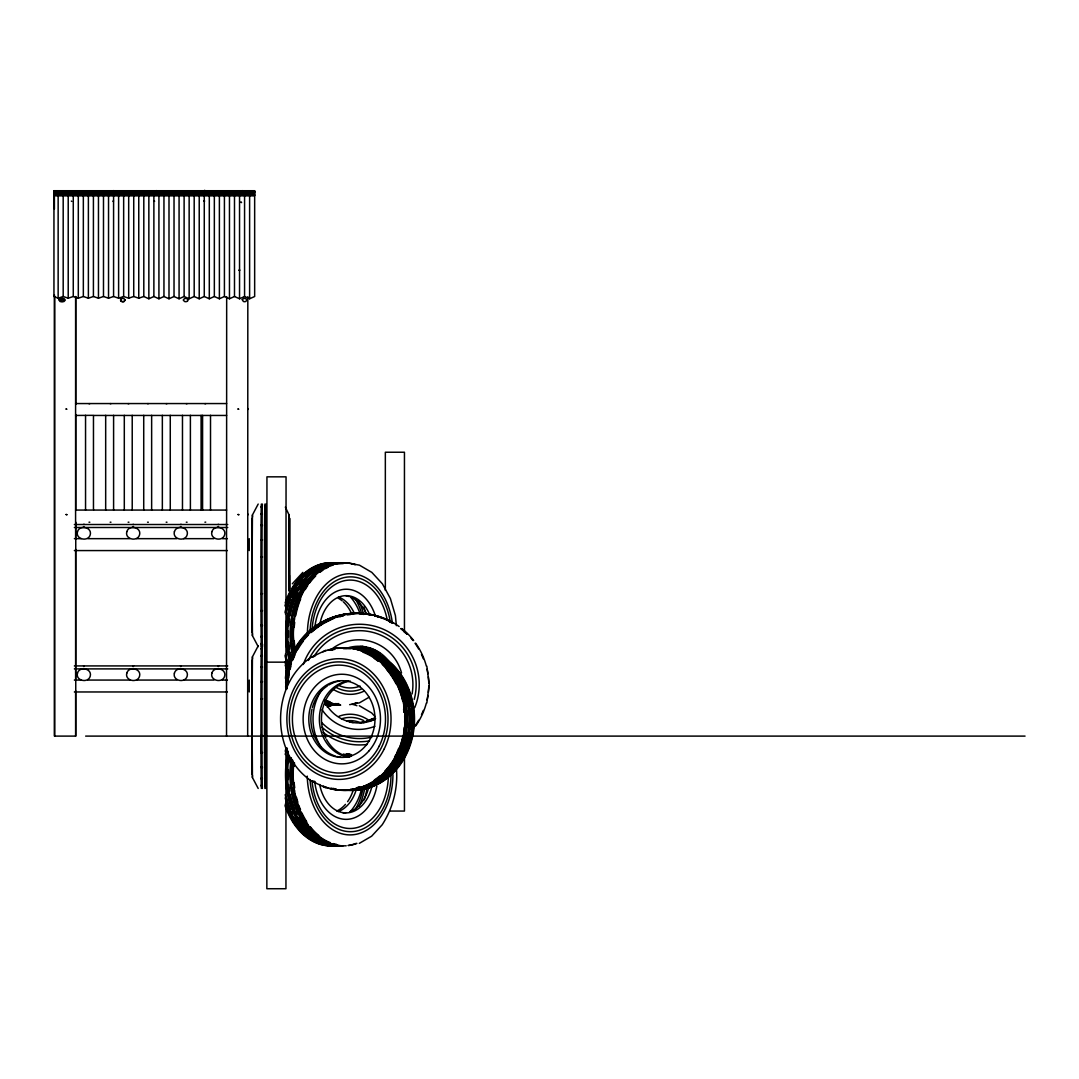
<?xml version="1.0" encoding="UTF-8"?>
<svg xmlns="http://www.w3.org/2000/svg" width="1079" height="1079" viewBox="0 0 1079 1079"><rect width="100%" height="100%" fill="white"/><g stroke="black" fill="none" stroke-linecap="round" stroke-linejoin="round"><path stroke-width="1.5" d="M260.929 698.72L260.97 752.805M260.929 556.885L260.929 593.787M261.981 698.72L261.981 735.622M261.981 556.885L261.981 593.787M264.49 698.72L264.49 735.622M264.49 556.885L264.49 593.787M265.542 556.885L265.542 593.787M265.542 698.72L265.542 735.622M288.754 559.718L288.754 590.955M289.266 575.336L289.604 518.19L289.927 588.473M289.415 589.296L289.428 575.336M260.929 557.115L260.97 539.689M260.929 698.949L260.97 681.523M261.981 557.115L262.022 539.689M261.981 698.949L262.022 681.523M264.49 557.115L264.53 539.689M264.49 698.949L264.53 681.523M265.542 557.115L265.582 539.689M265.542 698.949L265.582 681.523M288.794 561.377L288.794 545.165M260.97 540.134L261.037 524.933M260.97 681.968L261.037 666.768M262.022 540.134L262.089 524.933M262.022 681.968L262.089 666.768M264.53 540.134L264.598 524.933M264.53 681.968L264.598 666.768M265.582 540.134L265.65 524.933M265.582 681.968L265.65 666.768M288.821 548.361L288.848 532.662M261.037 525.554L261.131 513.604M261.037 667.388L261.131 655.439M262.089 525.554L262.17 513.604M262.089 667.388L262.17 655.439M264.598 525.554L264.679 513.604M265.65 525.554L265.731 513.604M264.598 667.388L264.679 655.439M265.65 667.388L265.731 655.439M288.875 537.194L288.929 523.072M261.131 514.373L261.226 506.483M262.17 514.373L262.278 506.483M261.131 656.207L261.226 648.317M262.17 656.207L262.278 648.317M264.692 514.373L264.787 506.483M265.731 514.373L265.947 504.055M264.692 656.207L264.787 648.317M265.731 656.207L265.839 648.317M288.943 528.629L289.105 514.993L285.342 507.13M251.92 518.19L251.92 632.469M258.191 504.055L252.419 514.993L252.054 575.336L252.419 635.666L258.191 646.618M252.419 635.666L252.499 633.616M251.92 660.038L251.92 774.304M258.191 645.889L252.419 656.828L252.054 717.171L252.419 777.514L258.191 788.452M261.226 507.332L261.334 504.055M262.278 507.332L262.386 504.055M252.419 777.514L252.499 775.45M264.787 507.332L264.894 504.055M265.839 507.332L265.947 504.932M261.226 649.167L261.442 644.176M262.278 649.167L262.494 644.176M264.787 649.167L264.894 645.889M265.839 649.167L265.947 645.889M289.024 523.234L289.105 521.4L289.28 590.119M426.839 703.036L429.24 684.599L426.839 666.161M71.335 201.099L71.78 201.395M113.43 200.91L113.12 201.517L113.43 200.869M154.513 201.22L153.704 201.301L154.513 201.247M240.9 202.218L241.588 202.542L240.9 202.245M120.808 299.234L120.808 300.866M120.565 299.625L120.565 300.475M125.177 300.475L124.058 298.64A2.522 1.821 0 0 0 121.657 298.64L120.767 299.234M239.106 270.155L239.916 270.155L239.12 270.209M187.382 301.203L188.124 300.056L186.883 298.64A2.522 1.821 0 0 0 184.469 298.64L183.268 300.056L184.509 301.459A2.522 1.821 0 0 0 186.883 301.459L187.422 301.203M292.315 583.793L302.862 572.383M204.538 201.072L203.85 200.748L204.538 201.045M310.9 657.421C270.478 685.34 270.478 752.764 310.9 780.683M369.112 697.223L359.469 702.834L349.65 704.654M359.294 843.373L371.648 836.185L382.195 824.774C392.689 808.508 397.962 788.857 396.492 769.543M120.767 300.866L121.698 301.459A2.522 1.821 0 0 0 124.058 301.459L125.177 299.625M310.995 657.34L325.818 650.232M148.848 298.775L153.879 296.496L158.923 298.775L163.954 296.496L168.998 298.775L174.029 296.496L179.074 298.775L184.118 296.496L189.149 298.775L194.193 296.496L199.224 298.775L204.268 296.496L209.299 298.775L214.343 296.496L219.388 298.775L224.419 296.496L229.463 298.775L234.494 296.496L239.538 298.775L244.569 296.496L249.613 298.775L254.657 296.496L254.657 190.727L53.95 190.727L53.95 296.496L58.145 298.209L63.189 296.496L68.22 298.209L73.264 296.496L78.308 298.209L83.339 296.496L88.384 298.209L93.414 296.496L98.459 298.209L103.49 296.496L108.534 298.209L113.578 296.496L118.609 298.209L123.653 296.496L128.684 298.209L133.729 296.496L138.759 298.209L143.804 296.496L148.848 298.775L148.848 196.203M346.197 845.801L343.796 845.842A71.281 50.619 -90 0 1 293.893 762.718M70.931 190.767L70.364 190.767M113.16 190.754L113.942 190.673L113.201 190.767M156.172 190.767L156.887 190.767M204.592 190.349L204.794 190.363M156.887 190.686L156.172 190.686M242.195 190.767L242.6 190.767M242.289 190.7L242.6 190.659M53.95 190.943L254.657 190.943M53.95 191.509L254.657 191.509M53.95 191.752L254.657 191.752M53.95 191.954L254.657 191.954M53.95 192.156L254.657 192.156M53.95 192.925L254.657 192.925M53.95 193.937L254.657 193.937M53.95 194.571L254.657 194.571M53.95 195.393L254.657 195.393M53.95 195.717L254.657 195.717M75.584 403.559L226.603 403.559M89.017 403.748L89.813 403.667M110.166 403.667L110.962 403.667M128.131 403.748L128.927 403.667M147.553 403.667L148.336 403.667M166.179 403.748L166.975 403.667M186.303 403.748L187.085 403.667M204.929 403.748L205.725 403.667M75.584 415.455L93.468 415.334L93.468 510.07L75.584 510.07M94.048 415.455L226.603 415.455M94.048 510.07L226.603 510.07M89.017 522.209L89.813 522.209M110.166 522.209L110.962 522.209M128.131 522.209L128.927 522.209M147.553 522.209L148.336 522.209M166.179 522.209L166.975 522.209M186.303 522.209L187.085 522.209M204.929 522.209L205.725 522.128M83.555 524.394L84.337 524.394M132.879 524.461L133.661 524.461M180.49 524.461L181.272 524.394M217.971 524.461L218.754 524.461M74.37 524.515L227.75 524.515M83.447 527.118L84.243 527.118M132.771 527.051L133.567 527.051M180.382 527.118L181.178 527.118M217.864 527.051L218.659 527.051M74.37 527.496L227.75 527.496M74.37 538.664L81.1 538.664M87.831 538.664L129.858 538.664M136.574 538.664L176.929 538.664M183.659 538.664L213.912 538.664M222.328 538.664L227.372 538.664M74.37 550.573L227.372 550.573M266.85 662.155L285.948 662.155M83.555 665.851L84.337 665.851M132.879 665.851L133.661 665.851M180.49 665.851L181.272 665.851M217.971 665.851L218.754 665.851M74.37 665.918L227.75 665.918M83.447 668.508L84.243 668.575M132.771 668.508L133.567 668.508M180.382 668.508L181.178 668.575M217.864 668.575L218.659 668.508M74.37 668.899L227.75 668.899M74.37 680.067L81.1 680.067M87.831 680.067L129.858 680.067M136.574 680.067L176.929 680.067M183.659 680.067L213.912 680.067M222.328 680.067L227.372 680.067M74.37 691.963L227.372 691.963M85.646 736.107L1025.05 736.107M389.843 811.057L404.45 811.057L404.45 757.161M346.372 562.752L359.469 565.18L371.823 572.383L382.371 583.793L390.382 598.494L395.413 615.623L396.357 625.658M310.995 780.751L325.818 787.872M359.294 705.733L371.648 712.936L374.791 716.321M289.105 514.993L289.266 521.575M265.839 643.327L265.947 646.618M264.787 643.327L264.894 646.618M262.278 643.327L262.386 646.618M261.226 643.327L261.334 646.618M265.839 785.161L265.947 787.562M265.947 788.452L265.731 778.134M264.787 785.161L264.894 788.452M252.419 514.993L252.499 517.043M262.278 785.161L262.386 788.452M261.226 785.161L261.334 788.452M252.419 656.828L252.499 658.891M265.731 636.3L265.839 644.176M264.692 636.3L264.787 644.176M264.692 778.134L264.787 786.025M262.17 636.3L262.278 644.176M261.131 636.3L261.226 644.176M262.17 778.134L262.278 786.025M261.131 778.134L261.226 786.025M265.65 625.105L265.731 637.069M264.598 625.105L264.679 637.069M265.65 766.953L265.731 778.903M264.598 766.953L264.679 778.903M262.089 625.105L262.17 637.069M261.037 625.105L261.131 637.069M262.089 766.953L262.17 778.903M261.037 766.953L261.131 778.903M265.582 610.525L265.65 625.739M265.582 752.373L265.65 767.574M264.53 610.525L264.598 625.739M264.53 752.373L264.598 767.574M262.022 610.525L262.089 625.739M262.022 752.373L262.089 767.574M260.97 610.525L261.037 625.739M261.037 767.574L260.929 735.392M265.542 593.558L265.582 610.97M265.542 735.392L265.582 752.805M264.49 593.558L264.53 610.97M264.49 735.392L264.53 752.805M261.981 593.558L262.022 610.97M261.981 735.392L262.022 752.805M260.929 593.558L260.97 610.97M404.45 632.496L404.45 452.236L385.338 452.236L385.338 590.375M285.948 689.009L286.056 476.837L266.945 476.837L266.85 888.732L285.948 888.732L285.948 747.747M249.613 196.203L249.613 298.775M249.222 538.664L249.222 550.573M249.222 680.067L249.222 691.963M247.873 408.563L247.873 409.467M247.873 514.009L247.873 514.912M247.819 296.712L247.671 736.107M244.569 195.555L244.569 296.496M239.538 196.203L239.538 298.775M234.494 195.555L234.494 296.496M229.463 196.203L229.463 298.775M226.671 296.712L226.603 521.966M226.536 522.303L226.536 736.107M224.419 195.555L224.419 296.496M219.388 196.203L219.388 298.775M214.343 195.555L214.343 296.496M210.513 415.334L210.513 510.07M209.299 196.203L209.299 298.775M204.268 195.555L204.268 296.496M202.582 415.334L202.582 510.07M201.099 415.334L201.099 510.07M199.224 196.203L199.224 298.775M194.193 195.555L194.193 296.496M190.39 415.334L190.39 510.07M189.149 196.203L189.149 298.775M184.118 195.555L184.118 296.496M182.472 415.334L182.472 510.07M179.074 196.203L179.074 298.775M174.029 195.555L174.029 296.496M170.266 415.334L170.266 510.07M168.998 196.203L168.998 298.775M163.954 195.555L163.954 296.496M162.349 415.334L162.349 510.07M158.923 196.203L158.923 298.775M153.879 195.555L153.879 296.496M151.64 415.334L151.64 510.07M143.804 195.555L143.804 296.496M143.723 415.334L143.723 510.07M138.759 195.191L138.759 298.209M133.729 195.555L133.729 296.496M132.218 415.334L132.218 510.07M128.684 195.191L128.684 298.209M124.301 415.334L124.301 510.07M123.653 195.555L123.653 296.496M118.609 195.191L118.609 298.209M113.578 195.555L113.578 296.496M113.592 415.334L113.592 510.07M108.534 195.191L108.534 298.209M105.675 415.334L105.675 510.07M103.49 195.555L103.49 296.496M98.459 195.191L98.459 298.209M93.414 195.555L93.414 296.496M88.384 195.191L88.384 298.209M85.551 415.334L85.551 510.07M83.339 195.555L83.339 296.496M78.308 195.191L78.308 298.209M75.759 296.604L75.759 404.382M75.759 414.484L75.759 510.461M75.759 522.249L75.759 736.107L54.463 736.107L54.463 294.891M75.611 296.563L75.584 521.966M75.611 522.236L75.611 539.082M75.611 549.184L75.611 680.539M75.611 690.641L75.611 736.107M73.264 195.555L73.264 296.496M68.22 195.191L68.22 298.209M63.189 195.555L63.189 296.496M58.145 195.191L58.145 298.209M54.611 296.604L54.611 736.107M54.395 197.12L54.395 209.016M124.098 301.459A2.522 1.821 0 0 1 121.698 301.459M330.525 845.842A71.281 50.619 -90 0 1 285.018 805.716M331.266 845.842A71.281 50.619 -90 0 1 285.234 804.179M336.135 845.842A71.281 50.619 -90 0 1 288.295 751.267M326.249 704.654A71.281 50.619 -90 0 1 331.186 703.616M333.775 845.842A71.281 50.619 -90 0 1 285.207 794.63M285.207 754.491A71.281 50.619 -90 0 1 286.785 748.071M325.521 704.236A71.281 50.619 -90 0 1 328.825 703.616M333.033 845.842A71.281 50.619 -90 0 1 285.207 797.853M285.207 751.267A71.281 50.619 -90 0 1 286.043 748.071M315.958 840.716A70.391 49.985 -90 0 1 308.041 835.524M306.935 834.593A70.391 49.985 -90 0 1 285.8 797.57M285.8 751.55A70.391 49.985 -90 0 1 286.636 748.394M306.557 833.608A70.391 49.985 -90 0 1 299.355 825.61M298.424 824.329A70.391 49.985 -90 0 1 294.122 817.41M292.571 814.416A70.391 49.985 -90 0 1 291.155 811.327M290.48 809.763A70.391 49.985 -90 0 1 286.528 797.57M286.528 751.55A70.391 49.985 -90 0 1 287.365 748.394M338.995 716.281A60.343 42.85 -90 0 1 367.777 719.599M392.931 774.56A60.343 42.85 -90 0 1 350.635 834.89A60.343 42.85 -90 0 1 307.259 776.125M341.396 718.857A57.133 40.57 -90 0 1 363.825 720.624M391.003 774.56A57.133 40.57 -90 0 1 352.199 831.639A57.133 40.57 -90 0 1 310.024 779.524M340.559 845.842A71.281 50.619 -90 0 1 291.37 757.741M327.463 705.706A71.281 50.619 -90 0 1 335.609 703.616M327.625 842.551A70.391 49.985 -90 0 1 315.567 835.524M313.342 833.608A70.391 49.985 -90 0 1 291.478 787.899M291.087 784.581A70.391 49.985 -90 0 1 291.721 759.576M329.189 706.003A70.391 49.985 -90 0 1 332.413 705.1M388.319 777.676A53.937 38.291 -90 0 1 351.201 828.47A53.937 38.291 -90 0 1 312.047 780.818M346.75 720.826A53.937 38.291 -90 0 1 359.995 722.458M318.332 842.551A70.391 49.985 -90 0 1 315.554 841.391M306.274 835.524A70.391 49.985 -90 0 1 304.062 833.608M298.802 828.079A70.391 49.985 -90 0 1 296.86 825.61M295.012 823.021A70.391 49.985 -90 0 1 290.062 814.416M356.164 843.414A71.281 50.619 -90 0 1 348.018 845.491M343.068 845.842A71.281 50.619 -90 0 1 293.367 761.046M327.153 706.893A71.281 50.619 -90 0 1 338.118 703.616M352.051 704.236A71.281 50.619 -90 0 1 356.906 705.706M356.906 843.414A71.281 50.619 -90 0 1 348.746 845.491M327.895 706.893A71.281 50.619 -90 0 1 338.846 703.616M317.59 842.551A70.391 49.985 -90 0 1 313.45 840.716M310.725 839.192A70.391 49.985 -90 0 1 308.081 837.452M305.532 835.524A70.391 49.985 -90 0 1 303.32 833.608M299.072 829.265A70.391 49.985 -90 0 1 286.11 806.836M338.199 845.842A71.281 50.619 -90 0 1 289.307 756.109M326.694 705.14A71.281 50.619 -90 0 1 333.249 703.616M328.353 842.551A70.391 49.985 -90 0 1 325.588 841.391M322.85 839.988A70.391 49.985 -90 0 1 320.166 838.356M312.991 832.583A70.391 49.985 -90 0 1 306.881 825.61M305.95 824.329A70.391 49.985 -90 0 1 304.157 821.672M300.097 814.416A70.391 49.985 -90 0 1 298.667 811.327M298.006 809.763A70.391 49.985 -90 0 1 293.326 794.373M293.016 792.782A70.391 49.985 -90 0 1 292.22 787.899M291.532 781.236A70.391 49.985 -90 0 1 291.532 767.884M292.004 762.866A70.391 49.985 -90 0 1 292.449 759.576M341.288 845.842A71.281 50.619 -90 0 1 291.843 759.387M328.191 705.706A71.281 50.619 -90 0 1 336.338 703.616M336.54 844.358A70.391 49.985 -90 0 1 333.303 843.603M330.12 842.551A70.391 49.985 -90 0 1 309.606 826.865M307.717 824.329A70.391 49.985 -90 0 1 295.106 794.373M294.486 791.163A70.391 49.985 -90 0 1 293.205 769.556M293.434 766.211A70.391 49.985 -90 0 1 293.771 762.866M366.739 790.057A59.884 42.526 -90 0 1 364.203 799.876M371.581 787.67A38.345 27.231 -90 0 1 344.808 812.865A38.345 27.231 -90 0 1 319.694 784.487M376.841 786.146A44.792 31.804 -90 0 1 344.336 819.285A44.792 31.804 -90 0 1 314.663 781.236M353.494 789.235A38.345 27.231 -90 0 1 347.6 801.67M345.482 804.354A38.345 27.231 -90 0 1 336.756 811.03M361.667 788.344A46.829 33.247 -90 0 1 349.636 812.244M364.554 789.342A57.133 40.57 -90 0 1 359.105 806.283M362.976 788.641A54.395 38.615 -90 0 1 355.517 809.075M356.394 789.235A38.345 27.231 -90 0 1 338.293 811.597M336.135 844.951A70.391 49.985 -90 0 1 327.989 844.007M323.201 842.551A70.391 49.985 -90 0 1 287.85 756.339M325.265 842.551A70.391 49.985 -90 0 1 318.399 839.192M312.087 834.593A70.391 49.985 -90 0 1 303.779 825.61M302.848 824.329A70.391 49.985 -90 0 1 298.546 817.41M296.995 814.416A70.391 49.985 -90 0 1 295.579 811.327M294.904 809.763A70.391 49.985 -90 0 1 290.238 794.373M289.631 791.163A70.391 49.985 -90 0 1 288.727 784.581M288.336 779.564A70.391 49.985 -90 0 1 288.336 769.556M288.902 762.866A70.391 49.985 -90 0 1 289.631 757.944M368.681 787.67A38.345 27.231 -90 0 1 350.135 811.597M345.927 812.689A38.345 27.231 -90 0 1 343.095 812.905M318.804 835.524A70.391 49.985 -90 0 1 310.347 826.865M306.665 821.672A70.391 49.985 -90 0 1 301.877 812.878M300.515 809.763A70.391 49.985 -90 0 1 298.843 805.339M297.858 802.277A70.391 49.985 -90 0 1 296.563 797.57M294.715 787.899A70.391 49.985 -90 0 1 294.176 782.909M294.176 766.211A70.391 49.985 -90 0 1 294.513 762.866M329.068 705.248A71.281 50.619 -90 0 1 325.75 704.951M286.879 669.654A71.281 50.619 -90 0 1 285.18 665.177M285.18 602.851A71.281 50.619 -90 0 1 335.663 563.076M329.796 705.248A71.281 50.619 -90 0 1 326.492 704.951M287.607 669.654A71.281 50.619 -90 0 1 284.923 662.074M284.923 605.939A71.281 50.619 -90 0 1 336.392 563.076M334.665 705.248A71.281 50.619 -90 0 1 324.806 703.427M289.32 660.496A71.281 50.619 -90 0 1 341.261 563.076M332.305 705.248A71.281 50.619 -90 0 1 325.696 704.331M288.43 665.177A71.281 50.619 -90 0 1 285.382 654.076M285.382 613.938A71.281 50.619 -90 0 1 338.9 563.076M329.918 705.14A71.281 50.619 -90 0 1 324.954 704.331M287.688 665.177A71.281 50.619 -90 0 1 285.004 655.695M285.004 612.319A71.281 50.619 -90 0 1 338.159 563.076M288.255 664.785A70.391 49.985 -90 0 1 285.975 657.017M285.975 610.997A70.391 49.985 -90 0 1 301.756 579.302M304.912 575.984A70.391 49.985 -90 0 1 310.765 571.115M313.409 569.375A70.391 49.985 -90 0 1 316.12 567.851M320.274 566.016A70.391 49.985 -90 0 1 323.444 564.964M286.704 610.997A70.391 49.985 -90 0 1 290.656 598.805M291.33 597.24A70.391 49.985 -90 0 1 295.943 588.271M298.6 584.238A70.391 49.985 -90 0 1 301.473 580.489M310.212 572.059A70.391 49.985 -90 0 1 319.627 566.569M287.419 669.209A70.391 49.985 -90 0 1 285.746 664.785M286.286 601.731A70.391 49.985 -90 0 1 295.363 584.238M298.236 580.489A70.391 49.985 -90 0 1 320.935 564.964M307.434 632.442A60.343 42.85 -90 0 1 346.885 573.853A60.343 42.85 -90 0 1 392.378 623.001A71.281 70.513 -90 0 0 375.344 615.745M364.014 691.153A60.343 42.85 -90 0 1 333.856 689.751M310.105 630.702A57.133 40.57 -90 0 1 347.654 577.022A57.133 40.57 -90 0 1 390.342 622.435M361.114 689.198A57.133 40.57 -90 0 1 335.798 687.202M338.267 598.211A38.345 27.231 -90 0 1 342.137 600.801M343.338 601.839A38.345 27.231 -90 0 1 351.484 613.411M338.469 596.97A38.345 27.231 90 0 1 354.384 613.411M287.58 667.753A70.391 49.985 -90 0 1 286.488 664.785M288.16 598.805A70.391 49.985 -90 0 1 289.509 595.689M294.311 586.895A70.391 49.985 -90 0 1 296.091 584.238M318.507 566.016A70.391 49.985 -90 0 1 321.677 564.964M339.089 705.248A71.281 50.619 -90 0 1 324.819 701.674M291.843 652.458A71.281 50.619 -90 0 1 345.685 563.076M327.8 702.011A70.391 49.985 -90 0 1 325.022 700.837M292.449 652.229A70.391 49.985 -90 0 1 308.257 580.489M312.424 575.984A70.391 49.985 -90 0 1 318.292 571.115M320.935 569.375A70.391 49.985 -90 0 1 323.646 567.851M327.8 566.016A70.391 49.985 -90 0 1 330.97 564.964M312.101 629.327A53.937 38.291 -90 0 1 346.912 580.286A53.937 38.291 -90 0 1 387.253 620.047M360.17 686.109A53.937 38.291 -90 0 1 337.619 684.922M331.415 704.061A70.391 49.985 -90 0 1 328.151 703.468M289.9 660.173A70.391 49.985 -90 0 1 336.311 563.616M290.75 655.425A70.391 49.985 -90 0 1 290.089 652.229M289.536 648.992A70.391 49.985 -90 0 1 288.74 642.356M288.444 637.338A70.391 49.985 -90 0 1 288.444 630.675M288.74 625.658A70.391 49.985 -90 0 1 289.536 619.022M290.089 615.785A70.391 49.985 -90 0 1 297.925 592.641M299.53 589.7A70.391 49.985 -90 0 1 306.908 579.302M319.923 568.579A70.391 49.985 -90 0 1 322.661 567.176M336.729 705.248A71.281 50.619 -90 0 1 325.278 702.861M290.534 657.3A71.281 50.619 -90 0 1 343.324 563.076M292.625 648.992A70.391 49.985 -90 0 1 291.991 644.028M291.546 637.338A70.391 49.985 -90 0 1 291.546 630.675M291.991 623.986A70.391 49.985 -90 0 1 292.625 619.022M293.501 614.194A70.391 49.985 -90 0 1 298.182 598.805M298.843 597.24A70.391 49.985 -90 0 1 303.469 588.271M306.126 584.238A70.391 49.985 -90 0 1 308.014 581.702M339.831 705.248A71.281 50.619 -90 0 1 325.561 701.674M292.584 652.458A71.281 50.619 -90 0 1 346.426 563.076M339.939 705.14A71.281 50.619 90 0 1 324.55 700.258M293.785 649.18A71.281 50.619 90 0 1 348.193 563.076M351.484 563.683A71.281 50.619 90 0 1 354.748 564.6M356.34 702.861A71.281 50.619 90 0 1 353.13 703.913M330.295 702.011A70.391 49.985 -90 0 1 327.53 700.837M294.392 648.992A70.391 49.985 -90 0 1 294.392 619.022M294.958 615.785A70.391 49.985 -90 0 1 314.933 575.984M319.505 572.059A70.391 49.985 -90 0 1 328.906 566.569M330.295 566.016A70.391 49.985 -90 0 1 333.478 564.964M336.715 564.209A70.391 49.985 -90 0 1 343.243 563.616M294.688 645.701A70.391 49.985 -90 0 1 294.216 640.683M294.216 627.331A70.391 49.985 -90 0 1 294.688 622.327M295.686 615.785A70.391 49.985 -90 0 1 300.69 598.805M305.128 589.7A70.391 49.985 -90 0 1 307.731 585.546M309.565 582.957A70.391 49.985 -90 0 1 315.675 575.984M320.247 572.059A70.391 49.985 -90 0 1 322.837 570.211M325.521 568.579A70.391 49.985 -90 0 1 328.272 567.176M357.068 702.861A71.281 50.619 -90 0 1 352.226 704.331M340.681 705.14A71.281 50.619 -90 0 1 325.292 700.258M294.527 649.18A71.281 50.619 -90 0 1 355.477 564.6M314.839 627.331A44.792 31.804 -90 0 1 342.137 589.606A44.792 31.804 -90 0 1 375.438 616.096M320.193 622.489A38.345 27.231 -90 0 1 343.189 595.891A38.345 27.231 -90 0 1 369.746 614.841M346.103 595.878A38.345 27.231 90 0 1 348.935 596.498M350.311 596.97A38.345 27.231 90 0 1 366.226 613.411M350.796 597.402A46.829 33.247 -90 0 1 360.022 613.681M362.18 646.132A46.829 33.247 -90 0 1 361.452 649.464M363.839 607.113A59.884 42.526 -90 0 1 365.808 613.546M358.525 600.733A57.133 40.57 -90 0 1 363.677 614.477M355.692 599.492A54.395 38.615 -90 0 1 361.735 613.938M349.043 754.68A70.391 69.636 -90 0 1 345.739 754.275M286.717 674.577A70.391 69.636 -90 0 1 287.27 671.259M288.39 666.377A70.391 69.636 -90 0 1 289.32 663.18M291.006 658.446A70.391 69.636 -90 0 1 295.349 649.396M304.13 637.23A70.391 69.636 -90 0 1 306.409 634.83M310.037 631.417A70.391 69.636 -90 0 1 312.6 629.273M315.27 627.25A70.391 69.636 -90 0 1 320.827 623.635M322.27 622.826A70.391 69.636 -90 0 1 331.334 618.645M337.633 616.608A70.391 69.636 -90 0 1 340.829 615.812M285.409 678.408A71.281 70.513 -90 0 1 364.014 613.83M367.359 614.315A71.281 70.513 -90 0 1 372.295 615.327M350.648 755.705A71.281 70.513 -90 0 1 343.945 754.895M374.912 615.745A71.281 70.513 -90 0 1 382.87 618.429M388.993 621.248A71.281 70.513 -90 0 1 391.92 622.866M351.646 755.705A71.281 70.513 -90 0 1 343.297 754.585M286.299 689.238A71.281 70.513 -90 0 1 373.307 615.327M359.509 613.398A71.281 70.513 -90 0 1 364.54 613.83M367.885 614.315A71.281 70.513 -90 0 1 372.808 615.327M374.426 615.745A71.281 70.513 -90 0 1 379.215 617.228M349.488 755.556A71.281 70.513 -90 0 1 342.812 754.585M285.814 689.238A71.281 70.513 -90 0 1 285.679 686.136M285.679 683.061A71.281 70.513 -90 0 1 356.178 613.317M349.569 754.68A70.391 69.636 -90 0 1 346.265 754.275M286.704 679.595A70.391 69.636 -90 0 1 287.027 676.25M287.796 671.259A70.391 69.636 -90 0 1 288.498 667.995M289.347 664.785A70.391 69.636 -90 0 1 292.827 655.344M296.698 647.98A70.391 69.636 -90 0 1 305.789 636.017M308.108 633.656A70.391 69.636 -90 0 1 310.55 631.417M313.126 629.273A70.391 69.636 -90 0 1 321.353 623.635M324.239 622.043A70.391 69.636 -90 0 1 328.758 619.885M338.145 616.608A70.391 69.636 -90 0 1 341.355 615.812M303.28 664.475A60.343 59.696 -90 0 1 380.941 628.261A60.343 59.696 -90 0 1 414.7 707.689M367.346 744.429A60.343 59.696 -90 0 1 323.214 732.466M308.405 660.442A57.133 56.526 -90 0 1 414.228 699.394M369.463 740.868A57.133 56.526 -90 0 1 322.041 727.273M359.995 646.577A38.345 37.927 -90 0 1 364.864 647.562M372.565 718.614A38.345 37.927 -90 0 1 366.442 721.177M363.272 722.04A38.345 37.927 -90 0 1 359.995 722.62M360.602 646.577A38.345 37.927 -90 0 1 378.742 654.184M374.615 717.805A38.345 37.927 -90 0 1 360.602 722.62M287.135 687.687A71.281 70.513 -90 0 1 321.002 623.662A71.281 70.513 -90 0 1 392.837 622.866M401.172 628.571A71.281 70.513 -90 0 1 407.444 634.196M410.856 637.905A71.281 70.513 -90 0 1 413.001 640.535M415.024 643.259A71.281 70.513 -90 0 1 418.652 648.965M421.484 654.467A71.281 70.513 -90 0 1 423.305 658.77M423.305 710.427A71.281 70.513 -90 0 1 421.484 714.743M418.652 720.246A71.281 70.513 -90 0 1 415.024 725.938M350.891 755.556A71.281 70.513 -90 0 1 344.214 754.585M351.134 754.68A70.391 69.636 -90 0 1 347.816 754.275M288.12 682.94A70.391 69.636 -90 0 1 288.268 679.595M288.808 674.577A70.391 69.636 -90 0 1 289.361 671.259M290.467 666.377A70.391 69.636 -90 0 1 291.397 663.18M293.083 658.446A70.391 69.636 -90 0 1 297.426 649.396M304.035 639.766A70.391 69.636 -90 0 1 308.486 634.83M312.114 631.417A70.391 69.636 -90 0 1 322.918 623.635M324.347 622.826A70.391 69.636 -90 0 1 333.411 618.645M339.71 616.608A70.391 69.636 -90 0 1 342.906 615.812M314.137 656.302A53.937 53.357 -90 0 1 412.097 693.972M371.877 737.078A53.937 53.357 -90 0 1 321.825 722.741M350.055 754.68A70.391 69.636 -90 0 1 346.75 754.275M287.095 687.93A70.391 69.636 -90 0 1 287.095 681.267M287.338 677.922A70.391 69.636 -90 0 1 287.985 672.918M288.619 669.614A70.391 69.636 -90 0 1 289.401 666.377M289.846 664.785A70.391 69.636 -90 0 1 301.931 641.074M304.049 638.485A70.391 69.636 -90 0 1 307.421 634.83M309.808 632.523A70.391 69.636 -90 0 1 321.839 623.635M323.282 622.826A70.391 69.636 -90 0 1 337.053 617.053M338.644 616.608A70.391 69.636 -90 0 1 341.841 615.812M350.486 754.68A70.391 69.636 -90 0 1 347.182 754.275M291.843 660.011A70.391 69.636 -90 0 1 293.744 655.344M297.615 647.98A70.391 69.636 -90 0 1 302.349 641.074M314.043 629.273A70.391 69.636 -90 0 1 322.27 623.635M325.157 622.043A70.391 69.636 -90 0 1 329.675 619.885M347.182 614.922A70.391 69.636 -90 0 1 350.486 614.517M358.754 613.344A71.281 70.513 -90 0 1 373.725 615.327M400.687 628.571A71.281 70.513 -90 0 1 406.958 634.196M350.405 755.556A71.281 70.513 -90 0 1 343.729 754.585M286.731 689.238A71.281 70.513 -90 0 1 357.095 613.317M287.742 684.599A71.281 70.513 -90 0 1 325.939 621.248A71.281 70.513 -90 0 1 399.149 626.535M401.847 628.571A71.281 70.513 -90 0 1 413.675 640.535M415.698 643.259A71.281 70.513 -90 0 1 426.367 666.148M427.095 669.155A71.281 70.513 -90 0 1 427.945 673.755M428.35 676.843A71.281 70.513 -90 0 1 428.754 683.061M428.754 686.136A71.281 70.513 -90 0 1 428.35 692.354M427.945 695.456A71.281 70.513 -90 0 1 427.095 700.042M426.367 703.049A71.281 70.513 -90 0 1 415.698 725.938M351.565 755.556A71.281 70.513 -90 0 1 343.243 754.248M351.498 754.68A70.391 69.636 -90 0 1 348.18 754.275M288.781 677.922A70.391 69.636 -90 0 1 289.172 674.577M290.062 669.614A70.391 69.636 -90 0 1 290.831 666.377M292.854 660.011A70.391 69.636 -90 0 1 294.756 655.344M297.791 649.396A70.391 69.636 -90 0 1 303.361 641.074M311.238 632.523A70.391 69.636 -90 0 1 323.282 623.635M324.712 622.826A70.391 69.636 -90 0 1 330.687 619.885M340.074 616.608A70.391 69.636 -90 0 1 343.284 615.812M331.105 649.585A44.792 44.306 -90 0 1 401.536 673.013M374.926 726.302A44.792 44.306 -90 0 1 322.122 709.82M348.895 647.562A38.345 37.927 -90 0 1 388.804 661.252M374.75 719.356A38.345 37.927 -90 0 1 325.858 703.778M363.057 646.577A38.345 37.927 -90 0 1 366.32 647.171M369.504 648.034A38.345 37.927 -90 0 1 375.627 650.597M377.07 651.392A38.345 37.927 -90 0 1 379.862 653.186M375.627 718.614A38.345 37.927 -90 0 1 369.504 721.177M366.32 722.04A38.345 37.927 -90 0 1 363.057 722.62M353.157 722.62A38.345 37.927 -90 0 1 349.893 722.04M369.692 651.554A70.391 60.761 -90 0 1 375.694 654.009M395.413 669.277A70.391 60.761 -90 0 1 397.396 671.677M400.201 675.535A70.391 60.761 -90 0 1 402.777 679.608M405.07 683.857A70.391 60.761 -90 0 1 411.139 700.824M412.097 705.706A70.391 60.761 -90 0 1 412.583 709.024M413.055 714.042A70.391 60.761 -90 0 1 413.19 717.387M413.19 720.718A70.391 60.761 -90 0 1 413.055 724.049M411.139 737.267A70.391 60.761 -90 0 1 405.07 754.248M402.777 758.497A70.391 60.761 -90 0 1 400.201 762.57M397.396 766.414A70.391 60.761 -90 0 1 395.413 768.828M394.28 770.109A70.391 60.761 -90 0 1 391.92 772.564M381.453 780.913A70.391 60.761 -90 0 1 375.694 784.082M359.32 649.045A70.391 60.761 -90 0 1 362.49 649.518M370.218 651.554A70.391 60.761 -90 0 1 376.22 654.009M388.683 662.088A70.391 60.761 -90 0 1 393.646 666.755M395.939 669.277A70.391 60.761 -90 0 1 411.665 700.824M412.016 702.442A70.391 60.761 -90 0 1 413.109 709.024M413.459 712.369A70.391 60.761 -90 0 1 413.716 717.387M413.716 720.718A70.391 60.761 -90 0 1 413.459 725.735M412.893 730.739A70.391 60.761 -90 0 1 412.016 735.662M411.665 737.267A70.391 60.761 -90 0 1 395.939 768.828M394.806 770.109A70.391 60.761 -90 0 1 389.964 774.897M383.355 780.009A70.391 60.761 -90 0 1 376.22 784.082M368.708 787.05A70.391 60.761 -90 0 1 365.619 787.899M352.981 647.764A71.281 61.516 -90 0 1 414.417 722.782A71.281 61.516 -90 0 1 346.561 789.936M352.442 647.764A71.281 61.516 -90 0 1 413.877 722.782A71.281 61.516 -90 0 1 346.022 789.936M345.981 756.082A38.345 33.098 -90 0 1 326.627 739.641M325.885 738.225A38.345 33.098 -90 0 1 344.606 682.481M345.981 682.009A38.345 33.098 -90 0 1 350.23 681.038M345.779 647.764A71.281 61.516 -90 0 1 407.215 722.782A71.281 61.516 -90 0 1 339.359 789.936M336.149 789.45A71.281 61.516 -90 0 1 331.415 788.358M329.864 650.205A71.281 61.516 -90 0 1 334.557 648.965M337.754 648.385A71.281 61.516 -90 0 1 340.977 647.993M378.864 659.997A70.391 60.761 -90 0 1 382.775 663.207M388.75 669.277A70.391 60.761 -90 0 1 405.434 705.706M405.92 709.024A70.391 60.761 -90 0 1 405.92 729.08M405.151 734.03A70.391 60.761 -90 0 1 399.109 752.805M398.394 754.248A70.391 60.761 -90 0 1 388.75 768.828M385.257 772.564A70.391 60.761 -90 0 1 380.186 777.082M370.502 783.354A70.391 60.761 -90 0 1 358.43 787.899M353.71 788.843A70.391 60.761 -90 0 1 350.54 789.235M322.931 651.851A71.281 61.516 -90 0 1 404.976 719.046A71.281 61.516 -90 0 1 322.931 786.254M315.513 782.558A71.281 61.516 -90 0 1 312.694 780.778M312.694 657.327A71.281 61.516 -90 0 1 315.513 655.546M351.174 647.764A71.281 61.516 -90 0 1 412.61 722.782A71.281 61.516 -90 0 1 344.754 789.936M384.259 659.997A70.391 60.761 -90 0 1 388.17 663.207M394.145 669.277A70.391 60.761 -90 0 1 410.829 705.706M411.315 709.024A70.391 60.761 -90 0 1 411.315 729.08M410.546 734.03A70.391 60.761 -90 0 1 404.49 752.805M403.789 754.248A70.391 60.761 -90 0 1 394.145 768.828M390.652 772.564A70.391 60.761 -90 0 1 385.581 777.082M375.897 783.354A70.391 60.761 -90 0 1 363.825 787.899M359.105 788.843A70.391 60.761 -90 0 1 355.935 789.235M394.617 670.464A70.391 60.761 -90 0 1 397.49 674.213M399.284 676.87A70.391 60.761 -90 0 1 402.534 682.427M403.263 683.857A70.391 60.761 -90 0 1 408.954 699.232M409.696 702.442A70.391 60.761 -90 0 1 410.303 705.706M408.954 738.872A70.391 60.761 -90 0 1 403.964 752.805M402.534 755.678A70.391 60.761 -90 0 1 399.284 761.234M397.49 763.878A70.391 60.761 -90 0 1 394.617 767.641M390.112 772.564A70.391 60.761 -90 0 1 385.055 777.082M350.648 647.764A71.281 61.516 -90 0 1 412.084 722.782A71.281 61.516 -90 0 1 344.228 789.936M348.962 647.764A71.281 61.516 -90 0 1 410.398 722.782A71.281 61.516 -90 0 1 342.542 789.936M355.301 649.045A70.391 60.761 -90 0 1 358.471 649.518M361.6 650.192A70.391 60.761 -90 0 1 409.71 719.046A70.391 60.761 -90 0 1 361.6 787.899M356.893 788.843A70.391 60.761 -90 0 1 353.71 789.235M347.478 648.654A70.391 60.761 -90 0 1 350.635 648.749M377.852 658.082A70.391 60.761 -90 0 1 381.872 661.022M392.419 671.677A70.391 60.761 -90 0 1 395.238 675.535M396.978 678.232A70.391 60.761 -90 0 1 399.365 682.427M400.093 683.857A70.391 60.761 -90 0 1 405.771 699.232M406.163 700.824A70.391 60.761 -90 0 1 407.134 705.706M407.808 710.697A70.391 60.761 -90 0 1 408.078 714.042M408.078 724.049A70.391 60.761 -90 0 1 407.808 727.408M406.837 734.03A70.391 60.761 -90 0 1 406.163 737.267M405.771 738.872A70.391 60.761 -90 0 1 400.795 752.805M399.365 755.678A70.391 60.761 -90 0 1 391.434 767.641M347.478 647.764A71.281 61.516 -90 0 1 408.914 722.782A71.281 61.516 -90 0 1 341.058 789.936M336.257 789.14A71.281 61.516 -90 0 1 333.101 788.358M331.55 650.205A71.281 61.516 -90 0 1 334.665 649.329M389.222 670.464A70.391 60.761 -90 0 1 392.095 674.213M393.889 676.87A70.391 60.761 -90 0 1 397.139 682.427M397.868 683.857A70.391 60.761 -90 0 1 403.559 699.232M404.301 702.442A70.391 60.761 -90 0 1 404.908 705.706M403.559 738.872A70.391 60.761 -90 0 1 398.569 752.805M397.139 755.678A70.391 60.761 -90 0 1 393.889 761.234M392.095 763.878A70.391 60.761 -90 0 1 389.222 767.641M384.731 772.564A70.391 60.761 -90 0 1 382.236 774.897M320.922 746.857A46.829 40.422 -90 0 1 321.839 689.845M349.583 757.256A38.345 33.098 -90 0 1 319.384 719.895A38.345 33.098 -90 0 1 348.153 681.038M337.228 648.385A71.281 61.516 -90 0 1 406.77 718.115A71.281 61.516 -90 0 1 338.833 789.936M335.623 789.45A71.281 61.516 -90 0 1 330.875 788.358M329.338 650.205A71.281 61.516 -90 0 1 334.031 648.965M328.07 650.205A71.281 61.516 -90 0 1 405.502 718.128A71.281 61.516 -90 0 1 329.608 788.358M328.07 787.899A71.281 61.516 -90 0 1 323.471 786.254M349.717 756.811A38.345 33.098 -90 0 1 346.845 757.256M341.085 757.256A38.345 33.098 -90 0 1 336.796 756.487M335.407 756.082A38.345 33.098 -90 0 1 312.006 709.132M312.397 707.527A38.345 33.098 -90 0 1 327.423 685.839M328.677 685.044A38.345 33.098 -90 0 1 334.031 682.481M335.407 682.009A38.345 33.098 -90 0 1 339.656 681.038M362.746 652.094A70.391 60.761 -90 0 1 372.983 657.192M374.359 658.082A70.391 60.761 -90 0 1 378.392 661.022M382.222 664.354A70.391 60.761 -90 0 1 402.669 700.824M403.64 705.706A70.391 60.761 -90 0 1 404.463 712.369M404.679 715.728A70.391 60.761 -90 0 1 404.679 722.377M404.315 727.408A70.391 60.761 -90 0 1 403.64 732.398M402.669 737.267A70.391 60.761 -90 0 1 384.65 771.35M379.687 776.003A70.391 60.761 -90 0 1 374.359 780.009M359.712 787.05A70.391 60.761 -90 0 1 356.636 787.899M373.833 658.082A70.391 60.761 -90 0 1 377.852 661.022M386.417 669.277A70.391 60.761 -90 0 1 396.074 683.857M403.6 709.024A70.391 60.761 -90 0 1 403.937 712.369M398.717 748.3A70.391 60.761 -90 0 1 396.775 752.805M396.074 754.248A70.391 60.761 -90 0 1 394.577 757.094M359.186 787.05A70.391 60.761 -90 0 1 356.11 787.899M343.459 648.654A70.391 60.761 -90 0 1 346.615 648.749M66.102 409.049L66.885 409.251L66.143 408.968M66.102 514.508L66.885 514.696L66.102 514.508M77.459 531.745C75.355 539.419 88.208 542.157 90.231 534.833C92.335 527.159 79.482 524.421 77.459 531.745M77.459 673.148C75.355 680.822 88.208 683.56 90.231 676.223C92.335 668.548 79.482 665.81 77.459 673.148M126.782 531.745C124.692 539.419 137.532 542.157 139.555 534.833C141.659 527.159 128.819 524.421 126.782 531.745M126.782 673.148C124.692 680.822 137.532 683.56 139.555 676.223C141.659 668.548 128.819 665.81 126.782 673.148M174.393 531.745C172.289 539.419 185.143 542.157 187.166 534.833C189.27 527.159 176.417 524.421 174.393 531.745M174.393 673.148C172.289 680.822 185.143 683.56 187.166 676.223C189.27 668.548 176.417 665.81 174.393 673.148M211.875 531.745C209.785 539.419 222.625 542.157 224.648 534.833C226.752 527.159 213.898 524.421 211.875 531.745M238.027 409.049L238.81 409.251L238.068 408.968M211.875 673.148C209.785 680.822 222.625 683.56 224.648 676.223C226.752 668.548 213.898 665.81 211.875 673.148M238.027 514.508L238.81 514.696L238.027 514.508M58.832 299.625L59.952 301.459A2.522 1.821 0 0 0 62.353 301.459L63.553 300.056L62.353 298.64A2.522 1.821 0 0 0 59.952 298.64L58.832 299.625M60.572 299.625L61.692 301.459A2.522 1.821 0 0 0 64.093 301.459L65.293 300.056L64.093 298.64A2.522 1.821 0 0 0 61.692 298.64L60.572 299.625M242.249 299.625L243.368 301.459A2.522 1.821 0 0 0 245.769 301.459L246.97 300.056L245.769 298.64A2.522 1.821 0 0 0 243.368 298.64L242.249 299.625M384.057 749.217A60.343 52.075 -90 0 0 338.954 658.716A60.343 52.075 -90 0 0 293.852 749.217A60.343 52.075 -90 0 0 384.057 749.217M373.563 759.454A57.133 49.31 -90 0 0 351.457 663.855A57.133 49.31 -90 0 0 291.06 733.841A57.133 49.31 -90 0 0 373.563 759.454M379.268 746.021A53.937 46.545 -90 0 0 338.954 665.123A53.937 46.545 -90 0 0 298.64 746.021A53.937 46.545 -90 0 0 379.268 746.021M369.139 750.728A44.792 38.655 -90 0 0 351.808 675.778A44.792 38.655 -90 0 0 304.453 730.645A44.792 38.655 -90 0 0 369.139 750.728M370.556 738.225A38.345 33.098 -90 0 0 341.895 680.701A38.345 33.098 -90 0 0 313.234 738.225A38.345 33.098 -90 0 0 370.556 738.225"/></g></svg>
